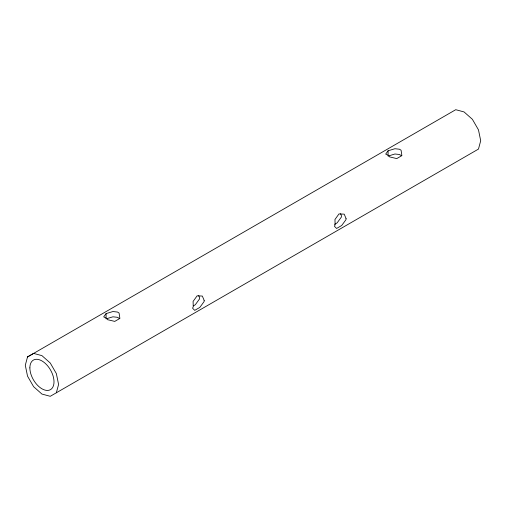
<?xml version="1.0" encoding="UTF-8"?>
<svg xmlns="http://www.w3.org/2000/svg" width="506" height="506" viewBox="0 0 506 506"><rect width="100%" height="100%" fill="white"/><g stroke="black" fill="none" stroke-linecap="round" stroke-linejoin="round"><path stroke-width="0.76" d="M27.526 356.926L25.3 365.25L27.526 376.141L33.617 386.692L41.941 394.066L50.258 396.299L478.474 149.074L480.7 140.75L478.474 129.859L472.383 119.308L464.059 111.934L455.742 109.701L27.526 356.926L33.617 353.409L41.941 355.642L50.258 363.017L56.349 373.567L58.582 384.459L56.349 392.782M106.089 313.606L103.692 316.87L106.538 318.344L107.55 319.684L114.761 321.392L119.89 318.432L119.081 313.031L117.462 312.038L112.939 311.538L106.089 313.606L106.089 318.881M388.089 150.794L385.692 154.064L388.538 155.538L389.55 156.873L396.761 158.587L401.89 155.62L401.075 150.219L399.462 149.226L394.933 148.726L388.089 150.794L388.089 155.317M193.349 305.883L195.278 304.77L199.547 298.913L199.598 297.775L198.687 295.605M334.586 224.341L337.148 222.861L341.423 217.004L341.474 215.86L340.563 213.69M388.089 156.069L394.933 153.995L399.462 154.501L401.075 155.494M106.772 318.672L112.939 316.807L117.462 317.306L119.081 318.299M204.165 300.406L204.114 301.551L199.838 307.408L194.709 310.368L192.584 308.205L193.241 306.718L193.096 301.405L197.119 295.82L202.337 296.067L204.165 300.406M346.041 218.497L345.99 219.642L341.714 225.499L336.585 228.459L334.46 226.296L335.111 224.803L334.966 219.496L338.995 213.911L344.213 214.158L346.041 218.497M29.867 367.881A17.077 9.861 60 0 0 47.975 390.417A17.077 9.861 60 0 0 47.975 366.268A17.077 9.861 60 0 0 29.867 367.881"/></g></svg>
